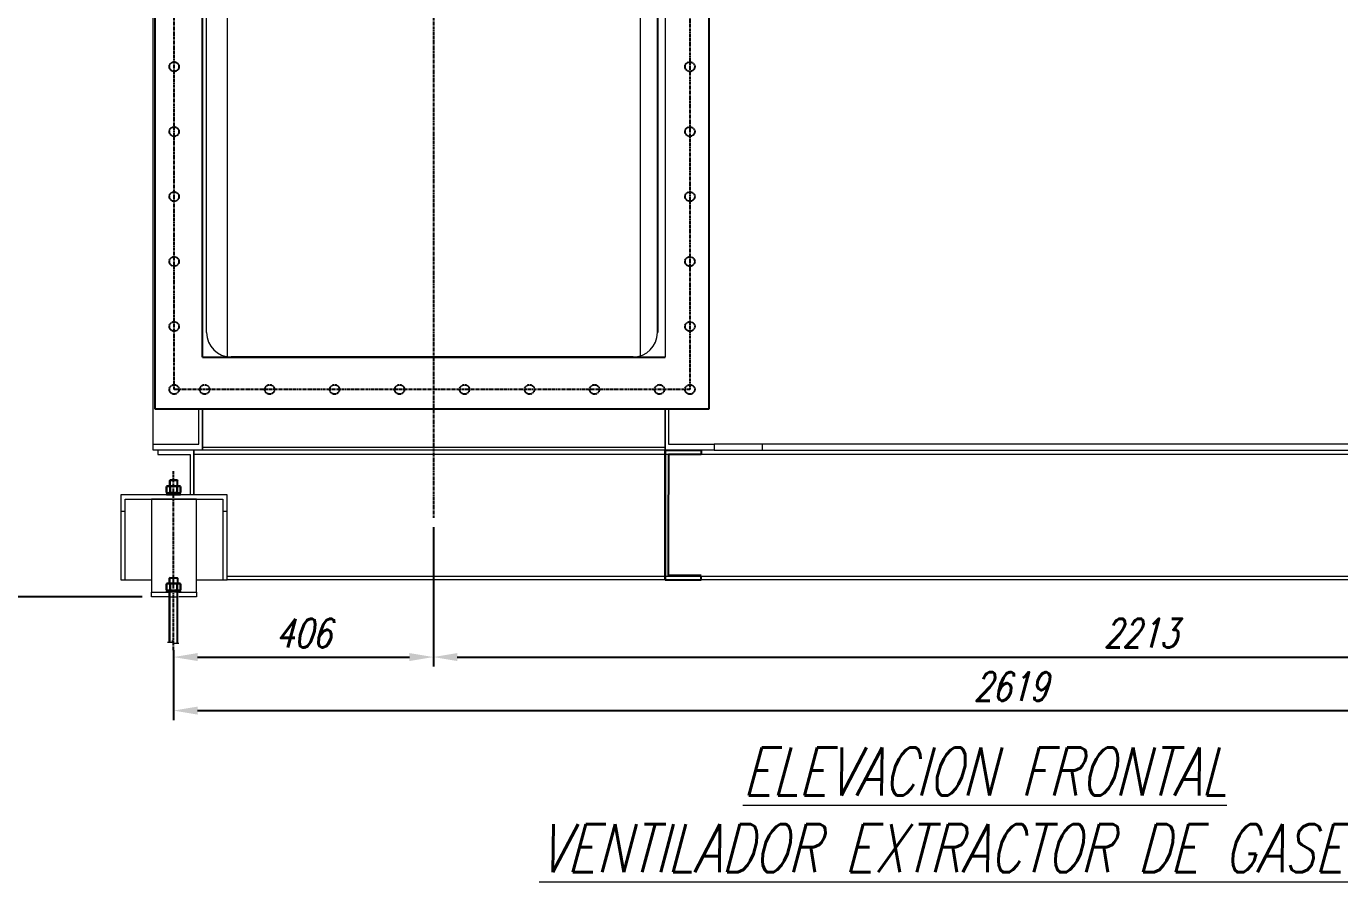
# Model space of a CAD drawing. Header units: millimetres. Extents: x 14484 to 44106, y -7531 to -758.
# Drawn here: x 18086 to 20140, y -3848 to -2509 of the extents above; entities that cross this region are included whole.
import ezdxf

# ---------------------------------------------------------------- set-up
doc = ezdxf.new("R2010")
doc.units = ezdxf.units.MM
doc.header["$LTSCALE"] = 15
doc.linetypes.add('CENTER', pattern=[2, 1.25, -0.25, 0.25, -0.25])
doc.linetypes.add('HIDDEN', pattern=[9.525, 6.35, -3.175])
doc.layers.add('IA-DIBUJO', color=3, linetype='Continuous', lineweight=30)
doc.layers.add('IA-TITLE', color=6, linetype='Continuous', lineweight=13)
for name, color, linetype in [('IA-DIM', 7, 'Continuous'), ('IA-EJES', 4, 'CENTER'), ('IA-SEGM', 1, 'HIDDEN')]:
    doc.layers.add(name, color=color, linetype=linetype)
doc.styles.add('ING-AMB', font='romans.shx', dxfattribs={"width": 0.75, "oblique": 15})
doc.dimstyles.new('ING-AMB 15', dxfattribs={"dimscale": 15, "dimtxt": 3, "dimasz": 2.5, "dimexe": 1, "dimexo": 1, "dimgap": 1, "dimtad": 1, "dimdec": 0, "dimzin": 0, "dimdsep": 46, "dimtxsty": 'ING-AMB', "dimcen": 0.1, "dimclrd": 7, "dimclre": 7, "dimclrt": 2, "dimadec": 0, "dimazin": 0, "dimtfac": 1, "dimtdec": 0, "dimtmove": 0, "dimatfit": 0, "dimfxl": 1.25, "dimtolj": 1, "dimtzin": 0, "dimarcsym": 1})

# ---------------------------------------------------------------- blocks, each defined once
blk = doc.blocks.new('*D32')
at = {"layer": 'Defpoints', "color": 0, "transparency": 16777216}
for p in [(18166.8, -1876.6), (17999.3, -3401.6), (18282.1, -3401.6)]:
    blk.add_point(p, dxfattribs=at)
at = {"layer": 'IA-DIM', "color": 7, "lineweight": -2, "transparency": 16777216}
for p, q in [((18151.8, -1876.6), (17984.3, -1876.6)), ((17999.3, -1914.1), (17999.3, -3364.1)), ((18267.1, -3401.6), (17984.3, -3401.6))]:
    blk.add_line(p, q, dxfattribs=at)
at = {"layer": 'IA-DIM', "color": 7, "transparency": 16777216}
for points in [[(17993.1, -1914.1), (18005.6, -1914.1), (17999.3, -1876.6)], [(17993.1, -3364.1), (18005.6, -3364.1), (17999.3, -3401.6)]]:
    blk.add_solid(points, dxfattribs=at)
at = {"layer": 'IA-DIM', "color": 2, "transparency": 16777216, "insert": (17961.8, -2639.1), "char_height": 45, "attachment_point": 5, "rotation": 90, "style": 'ING-AMB'}
blk.add_mtext('\\A1;1525', dxfattribs=at)
blk = doc.blocks.new('*D31')
at = {"layer": 'Defpoints', "color": 0, "transparency": 16777216}
for p in [(18722.7, -3278.1), (18316.4, -3470.2), (18722.7, -3496.1)]:
    blk.add_point(p, dxfattribs=at)
at = {"layer": 'IA-DIM', "color": 7, "lineweight": -2, "transparency": 16777216}
for p, q in [((18722.7, -3293.1), (18722.7, -3511.1)), ((18316.4, -3485.2), (18316.4, -3511.1)), ((18353.9, -3496.1), (18685.2, -3496.1))]:
    blk.add_line(p, q, dxfattribs=at)
at = {"layer": 'IA-DIM', "color": 7, "transparency": 16777216}
for points in [[(18353.9, -3489.8), (18353.9, -3502.3), (18316.4, -3496.1)], [(18685.2, -3489.8), (18685.2, -3502.3), (18722.7, -3496.1)]]:
    blk.add_solid(points, dxfattribs=at)
at = {"layer": 'IA-DIM', "color": 2, "transparency": 16777216, "insert": (18519.6, -3458.6), "char_height": 45, "attachment_point": 5, "style": 'ING-AMB'}
blk.add_mtext('\\A1;406', dxfattribs=at)
blk = doc.blocks.new('*D28')
at = {"layer": 'Defpoints', "color": 0, "transparency": 16777216}
for p in [(18722.7, -3278.1), (20935.8, -3470), (20935.8, -3496.1)]:
    blk.add_point(p, dxfattribs=at)
at = {"layer": 'IA-DIM', "color": 7, "lineweight": -2, "transparency": 16777216}
for p, q in [((18722.7, -3293.1), (18722.7, -3511.1)), ((20935.8, -3485), (20935.8, -3511.1)), ((18760.2, -3496.1), (20898.3, -3496.1))]:
    blk.add_line(p, q, dxfattribs=at)
at = {"layer": 'IA-DIM', "color": 7, "transparency": 16777216}
for points in [[(18760.2, -3489.8), (18760.2, -3502.3), (18722.7, -3496.1)], [(20898.3, -3489.8), (20898.3, -3502.3), (20935.8, -3496.1)]]:
    blk.add_solid(points, dxfattribs=at)
at = {"layer": 'IA-DIM', "color": 2, "transparency": 16777216, "insert": (19829.3, -3458.6), "char_height": 45, "attachment_point": 5, "style": 'ING-AMB'}
blk.add_mtext('\\A1;2213', dxfattribs=at)
blk = doc.blocks.new('*D59')
at = {"layer": 'Defpoints', "color": 0, "transparency": 16777216}
for p in [(18316.4, -3485.2), (20935.8, -3485.2), (20935.8, -3579.8)]:
    blk.add_point(p, dxfattribs=at)
at = {"layer": 'IA-DIM', "color": 7, "lineweight": -2, "transparency": 16777216}
for p, q in [((18316.4, -3500.2), (18316.4, -3594.8)), ((20935.8, -3500.2), (20935.8, -3594.8)), ((18353.9, -3579.8), (20898.3, -3579.8))]:
    blk.add_line(p, q, dxfattribs=at)
at = {"layer": 'IA-DIM', "color": 7, "transparency": 16777216}
for points in [[(18353.9, -3573.6), (18353.9, -3586.1), (18316.4, -3579.8)], [(20898.3, -3573.6), (20898.3, -3586.1), (20935.8, -3579.8)]]:
    blk.add_solid(points, dxfattribs=at)
at = {"layer": 'IA-DIM', "color": 2, "transparency": 16777216, "insert": (19626.1, -3542.3), "char_height": 45, "attachment_point": 5, "style": 'ING-AMB'}
blk.add_mtext('\\A1;2619', dxfattribs=at)

msp = doc.modelspace()

# ---------------------------------------------------------------- linework, layer by layer
at = {"layer": 'IA-DIBUJO', "lineweight": 0}
for p, q in [((18368.2, -2988.5), (18368.2, -1851.8)), ((19035, -3026.6), (18406.3, -3026.6))]:
    msp.add_line(p, q, dxfattribs=at)
at = {"layer": 'IA-DIBUJO', "color": 8}
for p, q in [((18305.4, -3229.4), (18306.9, -3228.5)), ((18305.4, -3238.8), (18305.4, -3229.4)), ((18305.4, -3238.8), (18306.9, -3239.6)), ((18325.9, -3228.5), (18306.9, -3228.5)), ((18325.9, -3239.6), (18306.9, -3239.6)), ((18310.9, -3238.8), (18310.9, -3229.4)), ((18321.9, -3238.8), (18321.9, -3229.4)), ((18327.4, -3229.4), (18325.9, -3228.5)), ((18327.4, -3238.8), (18325.9, -3239.6)), ((18327.4, -3238.8), (18327.4, -3229.4)), ((18305.4, -3381.7), (18306.9, -3380.9)), ((18305.4, -3391.1), (18305.4, -3381.7)), ((18306.9, -3380.9), (18325.9, -3380.9)), ((18310.9, -3391.1), (18310.9, -3381.7)), ((18321.9, -3391.1), (18321.9, -3381.7)), ((18327.4, -3381.7), (18325.9, -3380.9)), ((18327.4, -3391.1), (18327.4, -3381.7)), ((18305.4, -3391.1), (18306.9, -3392)), ((18306.9, -3392), (18325.9, -3392)), ((18327.4, -3391.1), (18325.9, -3392))]:
    msp.add_line(p, q, dxfattribs=at)
at = {"layer": 'IA-DIBUJO', "lineweight": 0}
for points in [[(19046.7, -3026.9), (19046.7, -1002.2), (18400.1, -1002.2), (18400.1, -3026.9)], [(19085.1, -1040.6), (19085.1, -3026.9)], [(18291.7, -3172.4), (18284.8, -3172.4), (18284.8, -3162.8), (18284.8, -1338.5)], [(18284.8, -3162.8), (18356.2, -3162.8), (18356.2, -3107.8)], [(19085.1, -3168.2), (18361.7, -3168.2), (18361.7, -3107.8), (18361.7, -3172.4), (18348, -3172.4), (18291.7, -3172.4), (18291.7, -3179.2), (18342.5, -3179.2), (18342.5, -3242.4)], [(19237.5, -3172.4), (20904.2, -3172.4), (20960.5, -3172.4), (20972.9, -3172.4), (20972.9, -3162.8), (19237.5, -3162.8), (19162, -3162.8), (19162, -3172.4), (19085.1, -3172.4), (19085.1, -3107.8), (19085.1, -3168.2), (19085.1, -3172.4), (18361.7, -3172.4), (18361.7, -3168.2)], [(18361.7, -3116.1), (18361.7, -3116.1)], [(19085.1, -3116.1), (19085.1, -3116.1)], [(19090.6, -3107.8), (19090.6, -3162.8), (19162, -3162.8), (19162, -3172.4), (19237.5, -3172.4), (19237.5, -3162.8)], [(19162, -3162.8), (19162, -3162.8)], [(20904.2, -3179.2), (18348, -3179.2)], [(18361.7, -3172.4), (18361.7, -3172.4)], [(18400.1, -3268.4), (18400.1, -3242.4), (18234, -3242.4), (18234, -3268.4)], [(18348, -3235.5), (18348, -3235.5)], [(18348, -3235.5), (18348, -3235.5)], [(18348, -3235.5), (18348, -3235.5)], [(18348, -3235.5), (18348, -3235.5)], [(18240.9, -3268.4), (18240.9, -3249.2), (18393.3, -3249.2), (18393.3, -3268.4)], [(18352.1, -3394.7), (18352.1, -3249.2), (18282.1, -3249.2), (18282.1, -3394.7)], [(18240.9, -3375.5), (18282.1, -3375.5)], [(18352.1, -3375.5), (18393.3, -3375.5)], [(20853.4, -3370), (18400.1, -3370)], [(20853.4, -3375.5), (18400.1, -3375.5)], [(18324.6, -3394.7), (18352.1, -3394.7), (18352.1, -3401.6), (18324.6, -3401.6)]]:
    msp.add_lwpolyline(points, dxfattribs=at)
for points in [[(18348, -3179.2), (18348, -3235.5), (18348, -3242.4), (18348, -3172.4)], [(18240.9, -3268.4), (18234, -3268.4), (18234, -3375.5), (18240.9, -3375.5)], [(18400.1, -3375.5), (18400.1, -3268.4), (18393.3, -3268.4), (18393.3, -3375.5)], [(18309.5, -3401.6), (18282.1, -3401.6), (18282.1, -3394.7), (18309.5, -3394.7)]]:
    msp.add_lwpolyline(points, close=True, dxfattribs=at)
at = {"layer": 'IA-DIBUJO', "color": 8, "lineweight": 0}
for points in [[(18310.9, -3219), (18309.5, -3220.4)], [(18323.3, -3228.5), (18323.3, -3220.4), (18309.5, -3220.4), (18309.5, -3228.5)], [(18321.9, -3228.5), (18321.9, -3219), (18310.9, -3219), (18310.9, -3228.5)], [(18321.9, -3219), (18323.3, -3220.4)], [(18310.9, -3371.4), (18309.5, -3372.8)], [(18309.5, -3380.9), (18309.5, -3372.8), (18323.3, -3372.8), (18323.3, -3380.9)], [(18310.9, -3380.9), (18310.9, -3371.4), (18321.9, -3371.4), (18321.9, -3380.9)], [(18321.9, -3371.4), (18323.3, -3372.8)], [(18309.5, -3473), (18309.5, -3394.7)], [(18310.9, -3473), (18310.9, -3394.7)], [(18321.9, -3474.4), (18321.9, -3394.7)], [(18323.3, -3474.4), (18323.3, -3394.7)], [(18306.8, -3473), (18315, -3473), (18315, -3470.2), (18316.4, -3477.1), (18316.4, -3474.4), (18324.6, -3474.4)]]:
    msp.add_lwpolyline(points, dxfattribs=at)
for points in [[(18327.4, -3242.4), (18327.4, -3239.6), (18305.4, -3239.6), (18305.4, -3242.4)], [(18305.4, -3394.7), (18305.4, -3392), (18327.4, -3392), (18327.4, -3394.7)]]:
    msp.add_lwpolyline(points, close=True, dxfattribs=at)
at = {"layer": 'IA-DIBUJO', "lineweight": 0}
msp.add_arc((18406.3, -2988.5), 38.1, 180, 270, dxfattribs=at)
at = {"layer": 'IA-DIBUJO', "color": 2, "lineweight": 0}
msp.add_arc((19035, -2988.5), 38.1, 270, 0, dxfattribs=at)
at = {"layer": 'IA-DIBUJO', "color": 8}
for centre, radius, start, end in [((18308.2, -3233.4), 4.86, 55.5615, 115.5615), ((18308.2, -3234.8), 4.86, 244.4385, 304.4385), ((18316.4, -3246.7), 18.2, 72.383, 107.617), ((18316.4, -3221.4), 18.2, 252.383, 287.617), ((18324.7, -3233.4), 4.86, 64.4385, 124.4385), ((18324.7, -3234.8), 4.86, 235.5615, 295.5615), ((18308.2, -3385.7), 4.86, 55.5615, 115.5615), ((18316.4, -3399), 18.2, 72.383, 107.617), ((18324.7, -3385.7), 4.86, 64.4385, 124.4385), ((18308.2, -3387.1), 4.86, 244.4385, 304.4385), ((18316.4, -3373.8), 18.2, 252.383, 287.617), ((18324.7, -3387.1), 4.86, 235.5615, 295.5615)]:
    msp.add_arc(centre, radius, start, end, dxfattribs=at)
at = {"layer": 'IA-DIM', "lineweight": 0}
msp.add_lwpolyline([(18309.5, -3401.6), (18323.3, -3401.6)], dxfattribs=at)
at = {"layer": 'IA-EJES', "ltscale": 0.25}
for points in [[(18722.7, -1002.2), (18722.7, -3278.1)], [(18316.4, -3485.2), (18316.4, -3205.3)]]:
    msp.add_lwpolyline(points, dxfattribs=at)
msp.add_lwpolyline([(18317.4, -1762.9), (19123.9, -1762.9), (19123.9, -3077.4), (18317.4, -3077.4)], close=True, dxfattribs=at)
at = {"layer": 'IA-SEGM', "color": 1, "ltscale": 0.01}
for p, q in [((18287.3, -1732.8), (18287.3, -3107.5)), ((19154, -3107.5), (19154, -1732.8)), ((19073.1, -1851.8), (19073.1, -2988.5)), ((18361.7, -3026.9), (19085.1, -3026.9)), ((18287.3, -3107.5), (19154, -3107.5)), ((19085.1, -3172.4), (19141.4, -3172.4)), ((19141.4, -3179.2), (19090.6, -3179.2)), ((19090.6, -3179.2), (19090.6, -3242.4)), ((19141.4, -3172.4), (19141.4, -3179.2)), ((19090.6, -3368.7), (19090.6, -3242.4)), ((19085.1, -3375.5), (19141.4, -3375.5)), ((19141.4, -3368.7), (19090.6, -3368.7)), ((19141.4, -3375.5), (19141.4, -3368.7))]:
    msp.add_line(p, q, dxfattribs=at)
for points in [[(18361.7, -3026.9), (18361.7, -1040.6)], [(19085.1, -3172.4), (19085.1, -3172.4)], [(19162, -3172.4), (19162, -3172.4)], [(19085.1, -3375.5), (19085.1, -3375.5)]]:
    msp.add_lwpolyline(points, dxfattribs=at)
for points in [[(19085.1, -3179.2), (19085.1, -3235.5), (19085.1, -3242.4), (19085.1, -3172.4)], [(19085.1, -3368.7), (19085.1, -3249.2), (19085.1, -3242.4), (19085.1, -3375.5)]]:
    msp.add_lwpolyline(points, close=True, dxfattribs=at)
for centre in [(18317.4, -2572.5), (19123.9, -2572.5), (18317.4, -2674.1), (19123.9, -2674.1), (18317.4, -2775.7), (19123.9, -2775.7), (18317.4, -2877.3), (19123.9, -2877.3), (18317.4, -2978.9), (19123.9, -2978.9), (18317.4, -3077.4), (18365.1, -3077.4), (18466.7, -3077.4), (18568.3, -3077.4), (18669.9, -3077.4), (18771.5, -3077.4), (18873.1, -3077.4), (18974.7, -3077.4), (19076.3, -3077.4), (19123.9, -3077.4)]:
    msp.add_circle(centre, 7.5, dxfattribs=at)

# ---------------------------------------------------------------- texts
at = {"layer": 'IA-TITLE', "char_height": 75, "attachment_point": 1, "style": 'ING-AMB'}
for s, insert in [('\\pi832.72016;{\\LELEVACION FRONTAL}', (18373.9, -3637.6)), ('\\pi514.06632;{\\LVENTILADOR EXTRACTOR DE GASES}', (18373.9, -3757.6))]:
    msp.add_mtext_dynamic_manual_height_columns(s, width=2506.512, gutter_width=250, heights=[0], dxfattribs=dict(at, insert=insert))

# ---------------------------------------------------------------- dimensions: what is measured, and where the dimension line sits
at = {"layer": 'IA-DIM', "color": 1}
dim = msp.add_linear_dim(base=(17999.3, -3401.6), p1=(18166.8, -1876.6), p2=(18282.1, -3401.6), angle=90, dimstyle='ING-AMB 15', override={"dimpost": '\\X'}, dxfattribs=at)
dim.commit()
dim.dimension.update_dxf_attribs({"geometry": '*D32', "text_midpoint": (17961.8, -2639.1)})
at = {"layer": 'IA-DIM', "color": 2}
for base, p1, p2, picture, middle in [((18722.7, -3496.1), (18316.4, -3470.2), (18722.7, -3278.1), '*D31', (18519.6, -3458.6)), ((20935.8, -3496.1), (18722.7, -3278.1), (20935.8, -3470), '*D28', (19829.3, -3458.6)), ((20935.8, -3579.8), (18316.4, -3485.2), (20935.8, -3485.2), '*D59', (19626.1, -3542.3))]:
    dim = msp.add_linear_dim(base=base, p1=p1, p2=p2, dimstyle='ING-AMB 15', override={"dimpost": '\\X', "dimtmove": 1}, dxfattribs=at)
    dim.commit()
    dim.dimension.update_dxf_attribs({"geometry": picture, "text_midpoint": middle})

doc.saveas('drawing.dxf')
